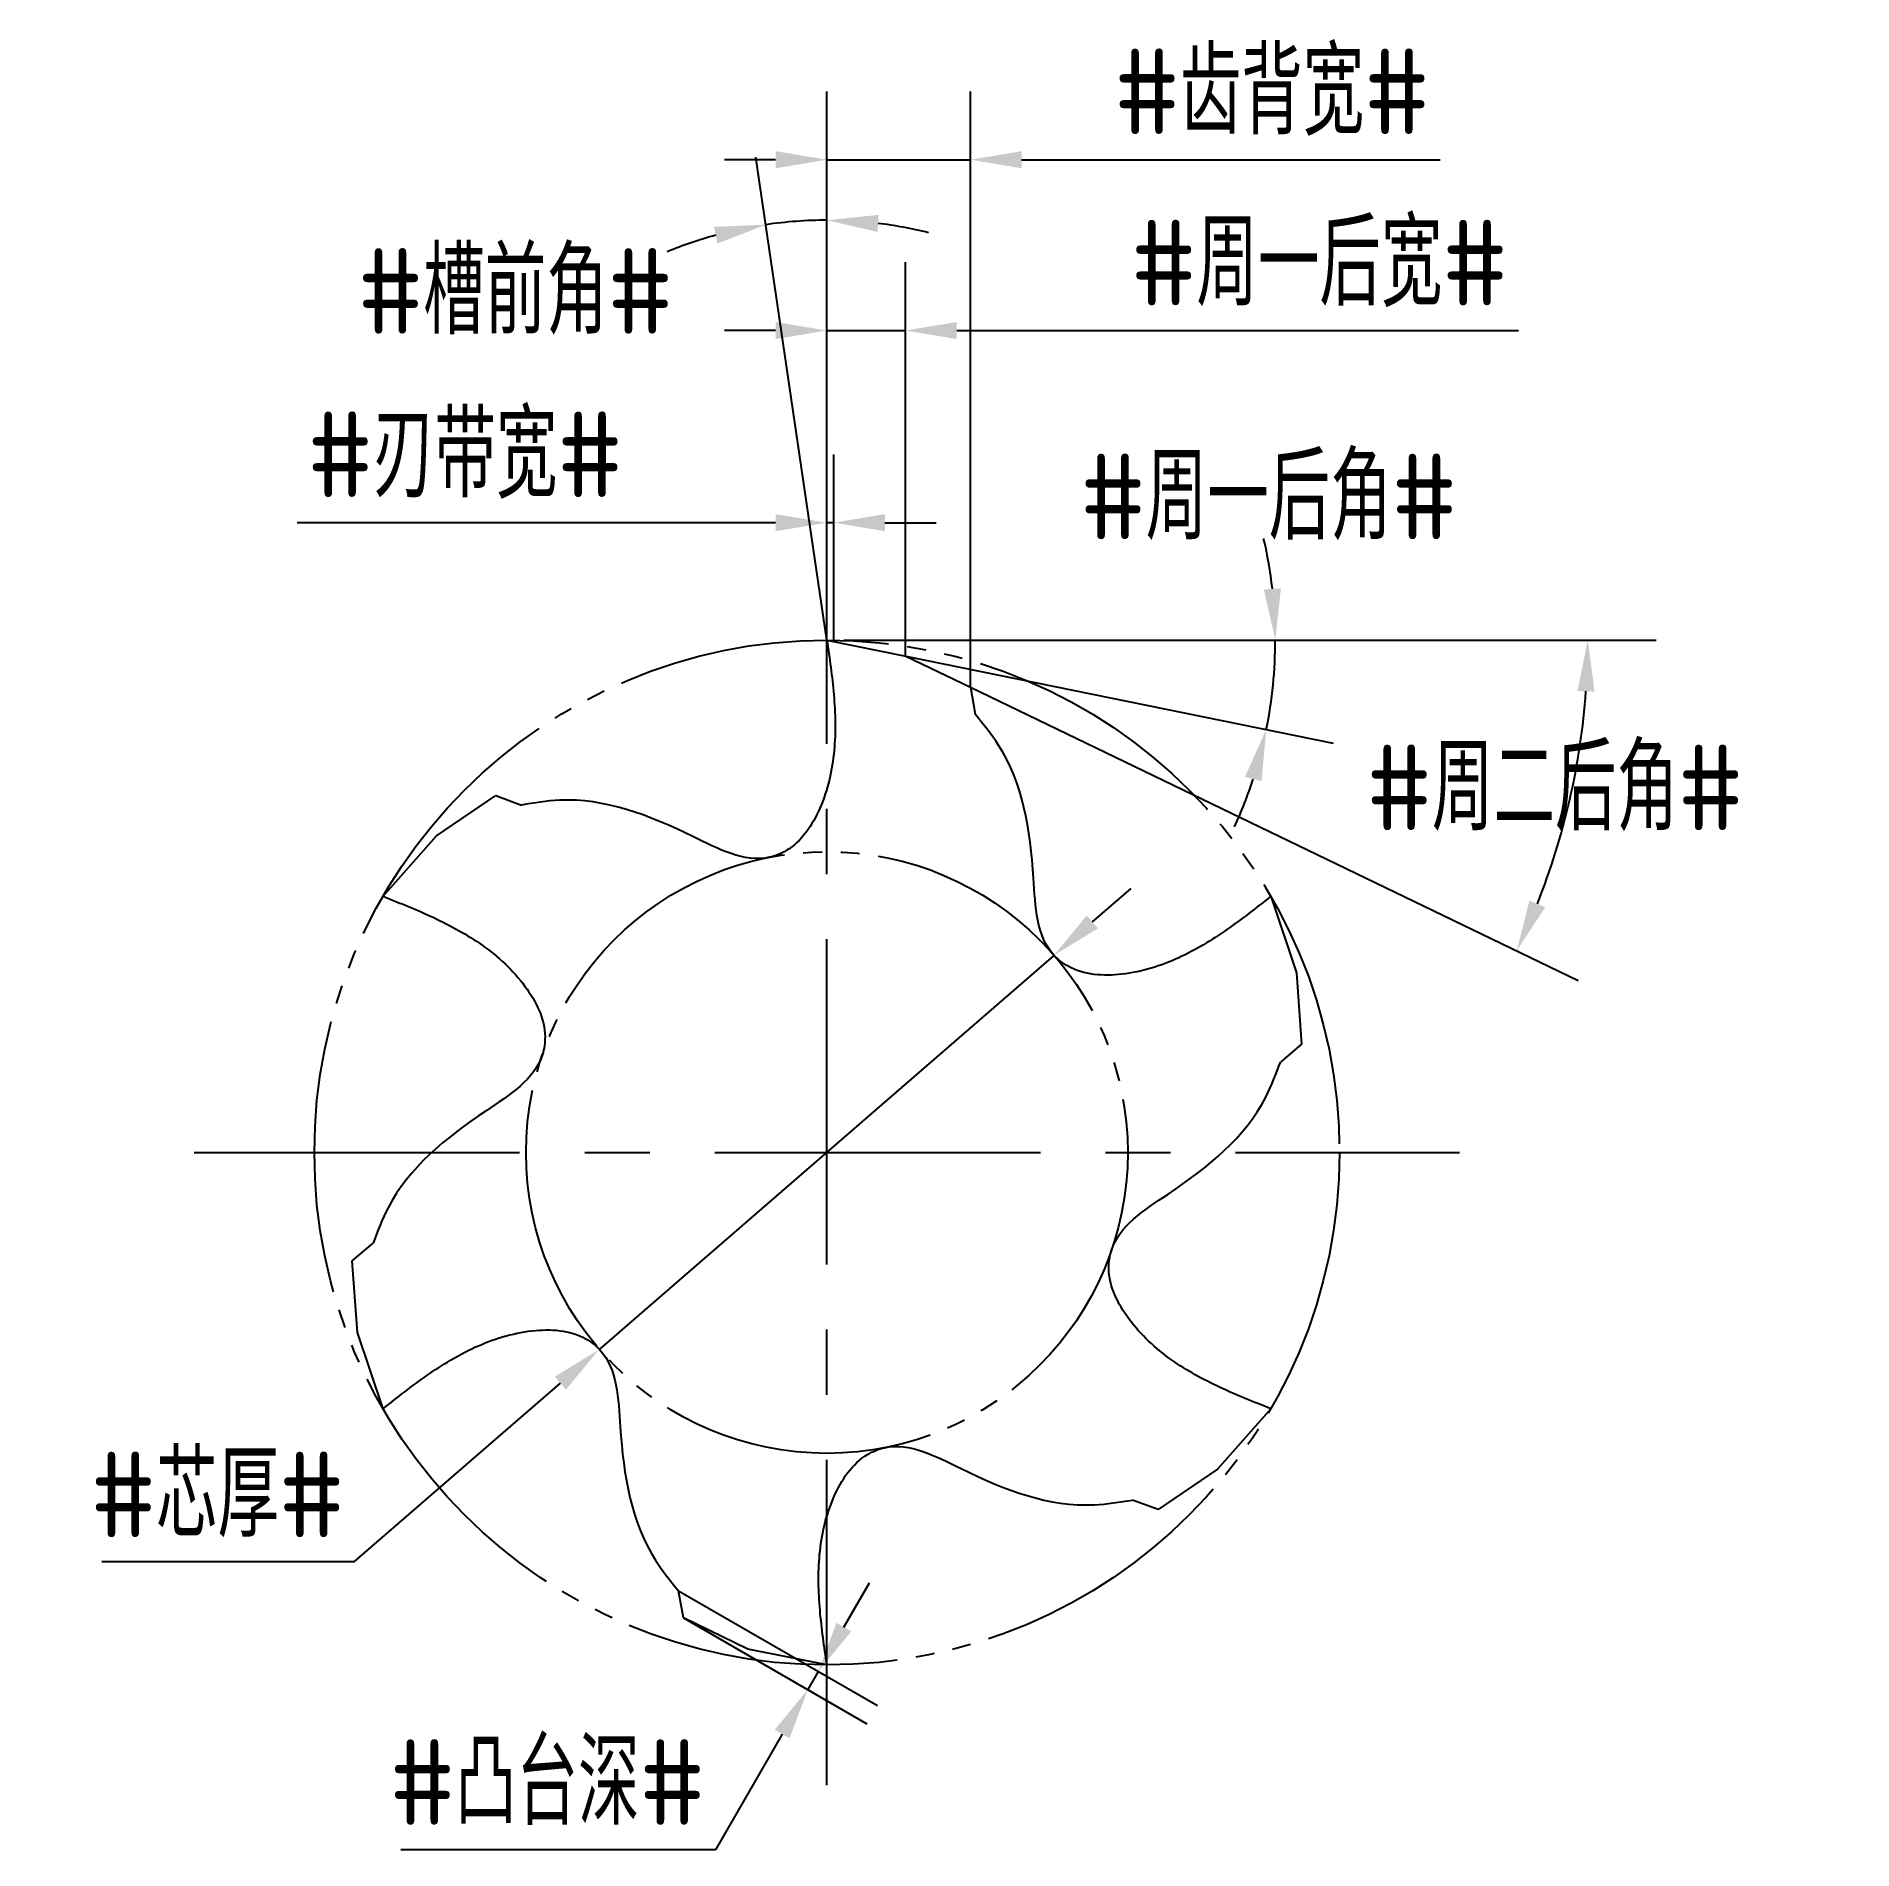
# Model space of a CAD drawing. Header units: millimetres. Extents: x 161.9 to 215, y 65.5 to 118.6.
import ezdxf

# ---------------------------------------------------------------- set-up
doc = ezdxf.new("R2010")
doc.units = ezdxf.units.MM
for name, pattern in [('ACAD_ISO04W100', [30, 24, -3, 0, -3]), ('CENTER', [50.8, 31.75, -6.35, 6.35, -6.35]), ('JIS_09_08', [10.75, 8, -0.55, 0.55, -0.55, 0.55, -0.55])]:
    doc.linetypes.add(name, pattern=pattern)
for name, color, linetype in [('中心线', 2, 'ACAD_ISO04W100'), ('标注', 7, 'Continuous'), ('虚线轮廓', 1, 'Continuous'), ('轮廓', 4, 'Continuous')]:
    doc.layers.add(name, color=color, linetype=linetype)
doc.styles.add('CFST0', font='gbenor.shx', dxfattribs={"bigfont": 'gbcbig.shx'})
doc.dimstyles.new('TYToolDesignC1-1', dxfattribs={"dimtxt": 2.5, "dimasz": 1.5, "dimexe": 2, "dimexo": 0, "dimtad": 1, "dimtoh": 1, "dimdec": 3, "dimdsep": 46, "dimtxsty": 'CFST0', "dimcen": 2.502, "dimclrd": 3, "dimclre": 3, "dimclrt": 3, "dimazin": 2, "dimtfac": 1, "dimtdec": 3, "dimtmove": 0, "dimatfit": 3, "dimfxl": 1, "dimarcsym": 0})

# ---------------------------------------------------------------- blocks, each defined once
blk = doc.blocks.new('*D10')
at = {"layer": 'Defpoints', "color": 0, "transparency": 16777216}
for p in [(191.637, 91.707), (178.333, 80.173)]:
    blk.add_point(p, dxfattribs=at)
at = {"layer": '标注', "color": 3, "lineweight": -2, "transparency": 16777216}
for p, q in [((192.77, 92.69), (193.903, 93.672)), ((191.637, 91.707), (178.333, 80.173)), ((171.175, 73.966), (177.2, 79.19)), ((163.785, 73.966), (171.175, 73.966))]:
    blk.add_line(p, q, dxfattribs=at)
at = {"layer": '标注', "color": 3, "transparency": 16777216}
for points in [[(192.606, 92.878), (192.934, 92.501), (191.637, 91.707)], [(177.036, 79.379), (177.364, 79.002), (178.333, 80.173)]]:
    blk.add_solid(points, dxfattribs=at)
at = {"layer": '标注', "color": 3, "transparency": 16777216, "insert": (167.167, 75.924), "char_height": 2.5, "attachment_point": 5, "style": 'CFST0'}
blk.add_mtext('#芯厚#', dxfattribs=at)
blk = doc.blocks.new('*D4')
at = {"layer": 'Defpoints', "color": 0, "transparency": 16777216}
for p in [(184.403, 113.214), (185, 100.94), (185, 100.94), (185, 100), (185.26, 99.17)]:
    blk.add_point(p, dxfattribs=at)
at = {"layer": '标注', "color": 3, "lineweight": -2, "transparency": 16777216}
for q in [(182.923, 115.077), (185, 115.229)]:
    blk.add_line((185, 100.94), q, dxfattribs=at)
for start, end in [(90, 98.3566), (105.3545, 112.3523), (76.0042, 83.0021)]:
    blk.add_arc((185, 100.94), 12.289, start, end, dxfattribs=at)
at = {"layer": '标注', "color": 3, "transparency": 16777216}
for points in [[(186.482, 112.888), (186.512, 113.387), (185, 113.229)], [(181.695, 113.035), (181.797, 112.546), (183.214, 113.099)]]:
    blk.add_solid(points, dxfattribs=at)
at = {"layer": '标注', "color": 3, "transparency": 16777216, "insert": (175.885, 111.14), "char_height": 2.5, "attachment_point": 5, "style": 'CFST0'}
blk.add_mtext('#槽前角#', dxfattribs=at)
blk = doc.blocks.new('*D7')
at = {"layer": 'Defpoints', "color": 0, "transparency": 16777216}
for p in [(185, 100.94), (185, 100.94), (185.5, 100.94), (187.31, 100.47), (198.005, 99.189)]:
    blk.add_point(p, dxfattribs=at)
at = {"layer": '标注', "color": 3, "lineweight": -2, "transparency": 16777216}
for p, q in [((185.5, 100.94), (200.123, 100.94)), ((187.31, 100.47), (199.819, 97.925))]:
    blk.add_line(p, q, dxfattribs=at)
for start, end in [(6.5529, 13.1057), (348.4994, 0), (335.3937, 341.9465)]:
    blk.add_arc((185, 100.94), 13.123, start, end, dxfattribs=at)
at = {"layer": '标注', "color": 3, "transparency": 16777216}
for points in [[(198.286, 102.452), (197.787, 102.423), (198.123, 100.94)], [(197.235, 96.937), (197.718, 96.809), (197.859, 98.324)]]:
    blk.add_solid(points, dxfattribs=at)
at = {"layer": '标注', "color": 3, "transparency": 16777216, "insert": (197.93, 105.124), "char_height": 2.5, "attachment_point": 5, "style": 'CFST0'}
blk.add_mtext('#周一后角#', dxfattribs=at)
blk = doc.blocks.new('*D8')
at = {"layer": 'Defpoints', "color": 0, "transparency": 16777216}
for p in [(186.34, 100.94), (186.34, 100.94), (187, 100.94), (189.2, 99.56), (207.034, 97.815)]:
    blk.add_point(p, dxfattribs=at)
at = {"layer": '标注', "color": 3, "lineweight": -2, "transparency": 16777216}
for p, q in [((187, 100.94), (209.269, 100.94)), ((189.2, 99.56), (206.99, 90.976))]:
    blk.add_line(p, q, dxfattribs=at)
blk.add_arc((186.34, 100.94), 20.929, 338.3492, 355.8926, dxfattribs=at)
at = {"layer": '标注', "color": 3, "transparency": 16777216}
for points in [[(206.965, 99.45), (207.465, 99.432), (207.269, 100.94)], [(206.021, 93.118), (205.563, 93.319), (205.189, 91.845)]]:
    blk.add_solid(points, dxfattribs=at)
at = {"layer": '标注', "color": 3, "transparency": 16777216, "insert": (206.306, 96.608), "char_height": 2.5, "attachment_point": 5, "style": 'CFST0'}
blk.add_mtext('#周二后角#', dxfattribs=at)
blk = doc.blocks.new('*D6')
at = {"layer": 'Defpoints', "color": 0, "transparency": 16777216}
for p in [(187.3, 110), (185, 100.94), (187.3, 100.47)]:
    blk.add_point(p, dxfattribs=at)
at = {"layer": '标注', "color": 3, "lineweight": -2, "transparency": 16777216}
for p, q in [((185, 100.94), (185, 112)), ((187.3, 100.47), (187.3, 112)), ((183.5, 110), (182, 110)), ((185, 110), (187.3, 110)), ((188.8, 110), (205.241, 110))]:
    blk.add_line(p, q, dxfattribs=at)
at = {"layer": '标注', "color": 3, "transparency": 16777216}
for points in [[(183.5, 110.25), (183.5, 109.75), (185, 110)], [(188.8, 110.25), (188.8, 109.75), (187.3, 110)]]:
    blk.add_solid(points, dxfattribs=at)
at = {"layer": '标注', "color": 3, "transparency": 16777216, "insert": (199.413, 111.958), "char_height": 2.5, "attachment_point": 5, "style": 'CFST0'}
blk.add_mtext('#周一后宽#', dxfattribs=at)
blk = doc.blocks.new('*D5')
at = {"layer": 'Defpoints', "color": 0, "transparency": 16777216}
for p in [(189.2, 115), (185, 100.94), (189.2, 99.56)]:
    blk.add_point(p, dxfattribs=at)
at = {"layer": '标注', "color": 3, "lineweight": -2, "transparency": 16777216}
for p, q in [((185, 100.94), (185, 117)), ((189.2, 99.56), (189.2, 117)), ((183.5, 115), (182, 115)), ((185, 115), (189.2, 115)), ((190.7, 115), (202.943, 115))]:
    blk.add_line(p, q, dxfattribs=at)
at = {"layer": '标注', "color": 3, "transparency": 16777216}
for points in [[(183.5, 115.25), (183.5, 114.75), (185, 115)], [(190.7, 115.25), (190.7, 114.75), (189.2, 115)]]:
    blk.add_solid(points, dxfattribs=at)
at = {"layer": '标注', "color": 3, "transparency": 16777216, "insert": (198.026, 116.972), "char_height": 2.5, "attachment_point": 5, "style": 'CFST0'}
blk.add_mtext('#齿背宽#', dxfattribs=at)
blk = doc.blocks.new('*D3')
at = {"layer": 'Defpoints', "color": 0, "transparency": 16777216}
for p in [(185.2, 104.376), (185, 100.94), (185.2, 100.94)]:
    blk.add_point(p, dxfattribs=at)
at = {"layer": '标注', "color": 3, "lineweight": -2, "transparency": 16777216}
for p, q in [((185, 100.94), (185, 106.376)), ((185.2, 100.94), (185.2, 106.376)), ((183.5, 104.376), (169.496, 104.376)), ((185.2, 104.376), (185, 104.376)), ((186.7, 104.376), (188.2, 104.376))]:
    blk.add_line(p, q, dxfattribs=at)
at = {"layer": '标注', "color": 3, "transparency": 16777216}
for points in [[(183.5, 104.626), (183.5, 104.126), (185, 104.376)], [(186.7, 104.626), (186.7, 104.126), (185.2, 104.376)]]:
    blk.add_solid(points, dxfattribs=at)
at = {"layer": '标注', "color": 3, "transparency": 16777216, "insert": (174.413, 106.347), "char_height": 2.5, "attachment_point": 5, "style": 'CFST0'}
blk.add_mtext('#刃带宽#', dxfattribs=at)
blk = doc.blocks.new('*D9')
at = {"layer": 'Defpoints', "color": 0, "transparency": 16777216}
for p in [(180.66, 73.11), (180.8, 72.32), (184.441, 70.218)]:
    blk.add_point(p, dxfattribs=at)
at = {"layer": '标注', "color": 3, "lineweight": -2, "transparency": 16777216}
for p, q in [((180.66, 73.11), (186.48, 69.75)), ((185.498, 72.049), (186.248, 73.348)), ((180.8, 72.32), (186.173, 69.218)), ((184.748, 70.75), (184.441, 70.218)), ((183.691, 68.919), (181.737, 65.534)), ((181.737, 65.534), (172.527, 65.534))]:
    blk.add_line(p, q, dxfattribs=at)
at = {"layer": '标注', "color": 3, "transparency": 16777216}
for points in [[(185.281, 72.174), (185.715, 71.924), (184.748, 70.75)], [(183.474, 69.044), (183.907, 68.794), (184.441, 70.218)]]:
    blk.add_solid(points, dxfattribs=at)
at = {"layer": '标注', "color": 3, "transparency": 16777216, "insert": (176.819, 67.506), "char_height": 2.5, "attachment_point": 5, "style": 'CFST0'}
blk.add_mtext('#凸台深#', dxfattribs=at)

msp = doc.modelspace()

# ---------------------------------------------------------------- linework, layer by layer
at = {"layer": '中心线', "linetype": 'CENTER', "ltscale": 0.3}
for p, q in [((185, 67.422), (185, 104.458)), ((166.482, 85.94), (203.518, 85.94))]:
    msp.add_line(p, q, dxfattribs=at)
at = {"layer": '虚线轮廓', "color": 7, "linetype": 'JIS_09_08'}
for radius in [15, 8.8047]:
    msp.add_circle((185, 85.94), radius, dxfattribs=at)
at = {"layer": '轮廓', "linetype": 'Continuous'}
for p, q in [((185, 100.94), (187.311, 100.4721)), ((187.311, 100.4721), (189.2, 99.5574)), ((173.5703, 95.2074), (175.307, 96.386)), ((172.0096, 93.44), (173.5703, 95.2074)), ((197.9904, 93.44), (198.7406, 91.2047)), ((198.7406, 91.2047), (198.893, 89.1114)), ((171.2594, 80.6753), (171.107, 82.7686)), ((172.0096, 78.44), (171.2594, 80.6753)), ((197.9904, 78.44), (196.4297, 76.6726)), ((196.4297, 76.6726), (194.693, 75.494)), ((182.689, 71.4079), (180.8, 72.3226)), ((185, 70.94), (182.689, 71.4079))]:
    msp.add_line(p, q, dxfattribs=at)
at = {"layer": '轮廓'}
for p, q in [((189.2, 99.5574), (189.3389, 98.7696)), ((175.307, 96.386), (176.0587, 96.1124)), ((198.893, 89.1114), (198.2802, 88.5972)), ((171.107, 82.7686), (171.7198, 83.2828)), ((194.693, 75.494), (193.9413, 75.7676)), ((180.8, 72.3226), (180.6611, 73.1104))]:
    msp.add_line(p, q, dxfattribs=at)
for points in [[(185, 100.94), (185.2012, 99.3413), (185.2116, 97.7098), (184.7951, 96.0241), (183.8076, 94.7772), (183.3189, 94.5827), (181.0728, 95.1913), (177.173, 96.2513), (176.0587, 96.1124)], [(197.9904, 93.44), (196.7065, 92.4664), (195.2987, 91.6417), (193.6306, 91.1595), (192.057, 91.3912), (191.6442, 91.7172), (191.0483, 93.9667), (190.0164, 97.874), (189.3389, 98.7696)], [(172.0096, 93.44), (173.4947, 92.8149), (174.9129, 92.0081), (176.1645, 90.8046), (176.7506, 89.326), (176.6747, 88.8054), (175.0246, 87.1646), (172.1567, 84.3173), (171.7198, 83.2828)], [(197.9904, 78.44), (196.5053, 79.0651), (195.0871, 79.8719), (193.8355, 81.0754), (193.2494, 82.554), (193.3253, 83.0746), (194.9754, 84.7154), (197.8433, 87.5627), (198.2802, 88.5972)], [(172.0096, 78.44), (173.2935, 79.4136), (174.7013, 80.2383), (176.3694, 80.7205), (177.943, 80.4888), (178.3558, 80.1628), (178.9517, 77.9133), (179.9836, 74.006), (180.6611, 73.1104)], [(185, 70.94), (184.7988, 72.5387), (184.7884, 74.1702), (185.2049, 75.8559), (186.1924, 77.1028), (186.6811, 77.2973), (188.9272, 76.6887), (192.827, 75.6287), (193.9413, 75.7676)]]:
    msp.add_spline(points, degree=3, dxfattribs=at)

# ---------------------------------------------------------------- dimensions: what is measured, and where the dimension line sits
at = {"layer": '标注'}
for base, p2, text, picture, middle in [((189.2, 115), (189.2, 99.56), '#齿背宽#', '*D5', (198.0256, 115)), ((187.3, 110), (187.3, 100.47), '#周一后宽#', '*D6', (199.4133, 110)), ((185.2, 104.3757), (185.2, 100.94), '#刃带宽#', '*D3', (174.413, 104.3757))]:
    dim = msp.add_linear_dim(base=base, p1=(185, 100.94), p2=p2, text=text, dimstyle='TYToolDesignC1-1', dxfattribs=at)
    dim.commit()
    dim.dimension.update_dxf_attribs({"geometry": picture, "text_midpoint": middle, "dimtype": 160})
for base, line1, line2, text, picture, middle in [((184.4028, 113.2145), ((185, 100.94), (185, 100)), ((185, 100.94), (185.26, 99.17)), '#槽前角#', '*D4', (175.885, 109.1824)), ((198.0053, 99.1892), ((185, 100.94), (187.31, 100.47)), ((185, 100.94), (185.5, 100.94)), '#周一后角#', '*D7', (197.93, 103.18)), ((207.0342, 97.8155), ((186.34, 100.94), (189.2, 99.56)), ((186.34, 100.94), (187, 100.94)), '#周二后角#', '*D8', (206.3057, 94.6643))]:
    dim = msp.add_angular_dim_2l(base=base, line1=line1, line2=line2, text=text, dimstyle='TYToolDesignC1-1', dxfattribs=at)
    dim.commit()
    dim.dimension.update_dxf_attribs({"geometry": picture, "text_midpoint": middle, "dimtype": 162})
dim = msp.add_diameter_dim_2p(p1=(191.6365, 91.7069), p2=(178.3335, 80.1731), text='#芯厚#', dimstyle='TYToolDesignC1-1', dxfattribs=at)
dim.commit()
dim.dimension.update_dxf_attribs({"geometry": '*D10', "text_midpoint": (167.1674, 73.9664), "dimtype": 163})
dim = msp.add_linear_dim(base=(184.4409, 70.2179), p1=(180.66, 73.11), p2=(180.8, 72.32), angle=240, text='#凸台深#', dimstyle='TYToolDesignC1-1', dxfattribs=at)
dim.commit()
dim.dimension.update_dxf_attribs({"geometry": '*D9', "text_midpoint": (176.8195, 65.5341), "dimtype": 160})

doc.saveas('drawing.dxf')
